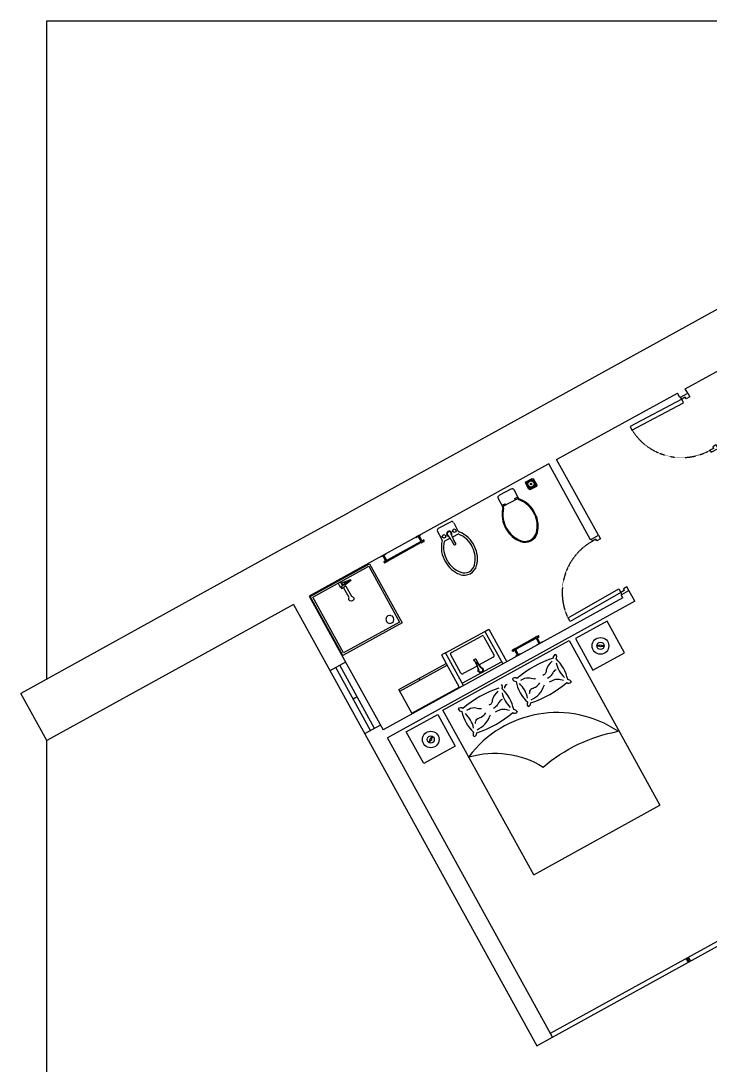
# Model space of a CAD drawing. Header units: millimetres. Extents: x 1253 to 3282, y -1694 to 2809.
# Drawn here: x 1253 to 2019, y 1562 to 2723 of the extents above; entities that cross this region are included whole.
import ezdxf

# ---------------------------------------------------------------- set-up
doc = ezdxf.new("R2010")
doc.units = ezdxf.units.MM
doc.linetypes.add('HIDDEN', pattern=[0.375, 0.25, -0.125])
for name, color, linetype in [('A-DOOR-FULL', 3, 'Continuous'), ('A-FURN', 9, 'Continuous'), ('A-GLAZ-FULL', 4, 'Continuous'), ('A-WALL-FULL-EXTR', 1, 'Continuous'), ('A-WALL-FULL-INTR', 2, 'Continuous')]:
    doc.layers.add(name, color=color, linetype=linetype)

msp = doc.modelspace()

# ---------------------------------------------------------------- linework, layer by layer
at = {"layer": 'A-DOOR-FULL'}
for points in [[(1931.8, 2268.2), (1989.2, 2298.6), (1987.1, 2302.6), (1929.7, 2272.2), (1931.8, 2268.2)], [(1987.1, 2302.6), (1985.9, 2304.8), (1993.9, 2309), (1996, 2305), (1992, 2302.9), (1991.1, 2304.7), (1987.1, 2302.6)], [(2018.5, 2245.7), (2019.7, 2243.5), (2027.6, 2247.7), (2025.5, 2251.6), (2021.5, 2249.5), (2022.5, 2247.8), (2018.5, 2245.7)], [(1887.9, 2144.6), (1886.7, 2146.7), (1894.5, 2151.2), (1896.7, 2147.3), (1892.8, 2145.1), (1891.8, 2146.8), (1887.9, 2144.6)], [(1860.8, 2059.3), (1917.2, 2091.6), (1919.4, 2087.7), (1863, 2055.4), (1860.8, 2059.3)], [(1919.4, 2087.7), (1920.6, 2085.5), (1928.3, 2089.9), (1926.2, 2093.9), (1922.3, 2091.7), (1923.3, 2089.9), (1919.4, 2087.7)]]:
    msp.add_lwpolyline(points, dxfattribs=at)
at = {"layer": 'A-DOOR-FULL', "linetype": 'HIDDEN'}
for centre, start, end in [((1987.1, 2302.9), 212.1062, 298.7575), ((1919.6, 2087.5), 119.0443, 205.6312)]:
    msp.add_arc(centre, 65.3, start, end, dxfattribs=at)
at = {"layer": 'A-FURN'}
for p, q in [((1813.4, 2209.4), (1813.8, 2210.7)), ((1817.2, 2202.3), (1813.4, 2209.4)), ((1813.8, 2210.7), (1820.9, 2214.5)), ((1814, 2209.4), (1814.3, 2210.4)), ((1817.5, 2202.7), (1814, 2209.4)), ((1814.3, 2210.4), (1820.9, 2213.9)), ((1815, 2209.5), (1815.1, 2209.7)), ((1818.2, 2203.6), (1815, 2209.5)), ((1815.1, 2209.7), (1821.1, 2212.9)), ((1824.3, 2206.7), (1818.4, 2203.5)), ((1825.2, 2206), (1818.5, 2202.4)), ((1825.6, 2205.6), (1818.5, 2201.9)), ((1820.9, 2214.5), (1822.2, 2214.1)), ((1820.9, 2213.9), (1821.9, 2213.6)), ((1821.1, 2212.9), (1821.2, 2212.8)), ((1821.2, 2212.8), (1824.4, 2206.8)), ((1821.9, 2213.6), (1825.5, 2207)), ((1822.2, 2214.1), (1826, 2207)), ((1824.4, 2206.8), (1824.3, 2206.7)), ((1825.5, 2207), (1825.2, 2206)), ((1826, 2207), (1825.6, 2205.6)), ((1784.6, 2195.7), (1784.1, 2195.4)), ((1797.2, 2202.4), (1784.6, 2195.7)), ((1797.7, 2202.6), (1797.2, 2202.4)), ((1805.8, 2192.5), (1800.9, 2201.7)), ((1818.5, 2201.9), (1817.2, 2202.3)), ((1818.5, 2202.4), (1817.5, 2202.7)), ((1818.4, 2203.5), (1818.2, 2203.6)), ((1783.1, 2192.2), (1788, 2183.1)), ((1788, 2183.1), (1805.8, 2192.5)), ((1788.2, 2184.9), (1790.8, 2186.3)), ((1788.9, 2183.5), (1788.2, 2184.9)), ((1788.9, 2183.5), (1791.5, 2185)), ((1791.5, 2185), (1790.8, 2186.3)), ((1801.5, 2192), (1804.2, 2193.4)), ((1802.2, 2190.6), (1801.5, 2192)), ((1804.9, 2192.1), (1804.2, 2193.4)), ((1716.8, 2159), (1730.5, 2166.2)), ((1733.7, 2165.2), (1738.5, 2156.1)), ((1697.1, 2152.1), (1691.9, 2149.3)), ((1691.9, 2149.3), (1692.2, 2148.8)), ((1692.2, 2148.8), (1697.3, 2151.7)), ((1694.2, 2150), (1697.2, 2144.5)), ((1695.3, 2150.6), (1698.3, 2145.1)), ((1697.3, 2151.7), (1697.1, 2152.1)), ((1720.7, 2146.7), (1715.9, 2155.8)), ((1696.9, 2143.9), (1659.8, 2123.4)), ((1660.3, 2122.5), (1697.4, 2143)), ((1698.7, 2145.3), (1696.9, 2144.3)), ((1696.9, 2144.3), (1697, 2144.1)), ((1697, 2144.1), (1696.9, 2144)), ((1696.9, 2144), (1696.9, 2143.9)), ((1696.9, 2143.9), (1697.4, 2143)), ((1697.6, 2143), (1697, 2144.1)), ((1697.4, 2143), (1697.4, 2143)), ((1697.4, 2143), (1697.6, 2143)), ((1697.6, 2143), (1697.7, 2142.8)), ((1697.7, 2142.8), (1699.5, 2143.8)), ((1698.8, 2145.1), (1698.7, 2145.3)), ((1699.1, 2145.3), (1698.8, 2145.1)), ((1698.8, 2145.1), (1699.3, 2144)), ((1699.1, 2145.3), (1699.7, 2144.2)), ((1699.3, 2144), (1699.7, 2144.2)), ((1699.5, 2143.8), (1699.3, 2144)), ((1699.7, 2145.6), (1699.6, 2145.5)), ((1699.6, 2145.5), (1700.2, 2144.5)), ((1699.7, 2145.6), (1700.3, 2144.6)), ((1700.2, 2144.5), (1700.3, 2144.6)), ((1700.5, 2146), (1700.3, 2145.9)), ((1700.3, 2145.9), (1700.9, 2144.9)), ((1701, 2145), (1700.5, 2146)), ((1700.9, 2144.9), (1701, 2145)), ((1652.7, 2127.6), (1657.9, 2130.5)), ((1653, 2127.2), (1652.7, 2127.6)), ((1658.1, 2130), (1653, 2127.2)), ((1655, 2128.3), (1658.1, 2122.8)), ((1656.1, 2128.9), (1659.1, 2123.4)), ((1657.9, 2130.5), (1658.1, 2130)), ((1656.3, 2121.6), (1656.1, 2121.5)), ((1656.1, 2121.5), (1656.7, 2120.4)), ((1656.3, 2121.6), (1656.8, 2120.5)), ((1657, 2122), (1656.8, 2121.9)), ((1656.8, 2121.9), (1657.4, 2120.9)), ((1657, 2122), (1657.6, 2120.9)), ((1657.8, 2122.4), (1657.4, 2122.2)), ((1657.4, 2122.2), (1658, 2121.2)), ((1657.4, 2120.9), (1657.6, 2120.9)), ((1659.5, 2123.6), (1657.7, 2122.6)), ((1657.7, 2122.6), (1657.8, 2122.4)), ((1657.8, 2122.4), (1658.4, 2121.4)), ((1658, 2121.2), (1658.4, 2121.4)), ((1658.4, 2121.4), (1658.5, 2121.2)), ((1658.5, 2121.2), (1660.3, 2122.2)), ((1659.6, 2123.4), (1659.5, 2123.6)), ((1659.7, 2123.5), (1659.6, 2123.4)), ((1660.2, 2122.4), (1659.6, 2123.4)), ((1659.8, 2123.4), (1659.7, 2123.5)), ((1659.8, 2123.4), (1660.3, 2122.5)), ((1660.2, 2122.4), (1660.3, 2122.5)), ((1660.3, 2122.2), (1660.2, 2122.4)), ((1660.3, 2122.5), (1660.3, 2122.5)), ((1615.2, 2100.7), (1618.3, 2101.8)), ((1618.3, 2101.8), (1618.6, 2101.9)), ((1618.6, 2101.9), (1619, 2101.8)), ((1619, 2101.8), (1619.2, 2101.5)), ((1619.2, 2101.5), (1619.3, 2101.2)), ((1619.3, 2101.2), (1619.3, 2100.9)), ((1605.3, 2098.1), (1607.7, 2093.7)), ((1607.7, 2093.7), (1610.4, 2095.2)), ((1610.4, 2095.2), (1607.9, 2099.5)), ((1608.2, 2094), (1609.1, 2092.2)), ((1609.1, 2092.2), (1610.9, 2093.2)), ((1609.5, 2098), (1609.7, 2098.5)), ((1609.7, 2097.6), (1609.5, 2098)), ((1609.7, 2098.5), (1610, 2098.7)), ((1610.3, 2096.4), (1609.7, 2097.6)), ((1610, 2098.7), (1610.8, 2099)), ((1610.1, 2095.9), (1610, 2095.9)), ((1610.3, 2095.9), (1610.1, 2095.9)), ((1610.3, 2096.4), (1610.8, 2095.4)), ((1610.5, 2096.1), (1610.3, 2095.9)), ((1612.6, 2096.4), (1610.4, 2095.2)), ((1610.8, 2099), (1612.1, 2099.5)), ((1610.9, 2093.2), (1613.5, 2094.6)), ((1613.9, 2094.6), (1611.4, 2093.2)), ((1611.4, 2093.2), (1611.8, 2092.5)), ((1612, 2097.8), (1611.8, 2097.4)), ((1611.8, 2097.4), (1612, 2096.9)), ((1611.8, 2093.7), (1611.9, 2093.5)), ((1617.6, 2082), (1611.8, 2092.5)), ((1614.1, 2098.7), (1611.9, 2097.1)), ((1611.9, 2093.5), (1611.9, 2093.5)), ((1612.3, 2098.1), (1612, 2097.8)), ((1612, 2096.9), (1612.3, 2096.2)), ((1612.1, 2099.5), (1615.2, 2100.7)), ((1612.3, 2098.1), (1618.9, 2100.6)), ((1613.5, 2094.6), (1612.6, 2096.4)), ((1619.1, 2100.6), (1612.9, 2095.8)), ((1613.3, 2094.5), (1613.4, 2094.3)), ((1613.9, 2094.6), (1620.1, 2083.4)), ((1619.3, 2100.9), (1619.1, 2100.6)), ((1619.1, 2100.6), (1619.1, 2100.6)), ((1617.2, 2081.1), (1617.6, 2082)), ((1617.4, 2079.6), (1617.2, 2081.1)), ((1618.5, 2078.3), (1617.4, 2079.6)), ((1620.2, 2077.9), (1618.5, 2078.3)), ((1620.1, 2083.4), (1621.5, 2082.9)), ((1621.8, 2078.6), (1620.2, 2077.9)), ((1621.5, 2082.9), (1622.6, 2081.5)), ((1622.6, 2079.8), (1621.8, 2078.6)), ((1622.6, 2081.5), (1622.6, 2079.8)), ((1658.9, 2060.1), (1658.3, 2057.8)), ((1658.3, 2057.8), (1658.9, 2055.5)), ((1660.7, 2061.7), (1658.9, 2060.1)), ((1658.9, 2055.5), (1660.5, 2053.8)), ((1662.8, 2062.2), (1660.7, 2061.7)), ((1663.9, 2062), (1662.8, 2062.2)), ((1663.9, 2062), (1665.3, 2061.5)), ((1665, 2053.8), (1666.7, 2055.3)), ((1666.8, 2059.9), (1665.3, 2061.5)), ((1666.7, 2055.3), (1667.4, 2057.6)), ((1667.4, 2057.6), (1666.8, 2059.9)), ((1660.5, 2053.8), (1662.8, 2053.2)), ((1662.8, 2053.2), (1665, 2053.8)), ((1724.6, 2020.6), (1768.5, 2044.4)), ((1768.5, 2044.4), (1788.4, 2008.3)), ((1721.8, 1956.9), (1861.9, 2034.2)), ((1731.3, 2021), (1764.7, 2039.1)), ((1767.4, 2038.3), (1778.4, 2018.4)), ((1826.2, 2038.8), (1824.4, 2037.8)), ((1824.4, 2037.8), (1824.5, 2037.6)), ((1824.5, 2037.6), (1824.4, 2037.5)), ((1824.4, 2037.5), (1824.4, 2037.4)), ((1824.9, 2036.5), (1824.4, 2037.4)), ((1824.5, 2037.6), (1825.1, 2036.5)), ((1824.9, 2036.5), (1824.9, 2036.4)), ((1824.9, 2036.4), (1825.1, 2036.5)), ((1825.1, 2036.5), (1825.2, 2036.3)), ((1825.2, 2036.3), (1827, 2037.3)), ((1828.6, 2031), (1825.6, 2036.5)), ((1826.3, 2038.5), (1826.2, 2038.8)), ((1826.7, 2038.7), (1826.3, 2038.5)), ((1826.9, 2037.5), (1826.3, 2038.5)), ((1826.5, 2029.9), (1831.7, 2032.7)), ((1829.6, 2031.6), (1826.6, 2037.1)), ((1827.2, 2037.7), (1826.7, 2038.7)), ((1826.9, 2037.5), (1827.2, 2037.7)), ((1827, 2037.3), (1826.9, 2037.5)), ((1827.2, 2039.1), (1827.1, 2039)), ((1827.7, 2038), (1827.1, 2039)), ((1827.8, 2038), (1827.2, 2039.1)), ((1827.7, 2038), (1827.8, 2038)), ((1828, 2039.5), (1827.8, 2039.4)), ((1828.4, 2038.4), (1827.8, 2039.4)), ((1828.6, 2038.4), (1828, 2039.5)), ((1828.4, 2038.4), (1828.6, 2038.4)), ((1831.7, 2032.7), (1831.9, 2032.3)), ((1861.9, 2034.2), (1962.8, 1851.2)), ((1744.5, 1984.3), (1724.6, 2020.6)), ((1798.8, 2023.4), (1799, 2023.5)), ((1799.4, 2022.4), (1798.8, 2023.4)), ((1799.5, 2022.5), (1799, 2023.5)), ((1799.5, 2022.5), (1799.4, 2022.4)), ((1799.6, 2023.8), (1799.7, 2023.9)), ((1800.1, 2022.8), (1799.6, 2023.8)), ((1800.3, 2022.9), (1799.7, 2023.9)), ((1800.3, 2022.9), (1800.1, 2022.8)), ((1800.2, 2024.2), (1800.5, 2024.4)), ((1800.7, 2023.1), (1800.2, 2024.2)), ((1800.4, 2024.6), (1802.2, 2025.6)), ((1800.5, 2024.4), (1800.4, 2024.6)), ((1801.1, 2023.3), (1800.5, 2024.4)), ((1801.1, 2023.3), (1800.7, 2023.1)), ((1801.2, 2023.1), (1801.1, 2023.3)), ((1803, 2024.1), (1801.2, 2023.1)), ((1804.6, 2017.8), (1801.6, 2023.3)), ((1802.2, 2025.6), (1802.3, 2025.3)), ((1802.3, 2025.3), (1802.5, 2025.4)), ((1802.3, 2025.3), (1802.9, 2024.3)), ((1803, 2024.5), (1802.5, 2025.4)), ((1802.5, 2025.4), (1802.5, 2025.4)), ((1805.6, 2018.4), (1802.6, 2023.9)), ((1803, 2024.4), (1802.9, 2024.3)), ((1802.9, 2024.3), (1803, 2024.1)), ((1803, 2024.5), (1803, 2024.4)), ((1826.7, 2029.5), (1826.5, 2029.9)), ((1741.6, 1998.1), (1730.5, 2018.3)), ((1743.2, 1986.7), (1787, 2010.7)), ((1777.6, 2015.7), (1762.1, 2007.1)), ((1807.7, 2019.5), (1802.5, 2016.7)), ((1802.5, 2016.7), (1802.8, 2016.3)), ((1807.9, 2019.1), (1807.7, 2019.5)), ((1759.7, 2005.8), (1744.3, 1997.4)), ((1822.7, 1773.9), (1721.8, 1956.9)), ((1822.7, 1773.9), (1962.8, 1851.2))]:
    msp.add_line(p, q, dxfattribs=at)
at = {"layer": 'A-FURN', "ltscale": 0.1}
for p, q in [((1729.8, 2147.9), (1723.3, 2144.4)), ((1727.5, 2151), (1728.1, 2150.5)), ((1738.8, 2152.6), (1732.5, 2149.2)), ((1904.2, 2055.6), (1869.1, 2036.3)), ((1923.5, 2020.6), (1904.2, 2055.6)), ((1768.5, 2044.4), (1772.9, 2046.7)), ((1772.9, 2046.7), (1792.7, 2010.7)), ((1824.4, 2037.4), (1802.5, 2025.3)), ((1824.9, 2036.5), (1803, 2024.5)), ((1869.1, 2036.3), (1888.4, 2001.3)), ((1724.6, 2020.6), (1720.3, 2018.2)), ((1888.4, 2001.3), (1923.5, 2020.6)), ((1895.9, 2028.7), (1892.8, 2028.7)), ((1895.9, 2027.9), (1892.8, 2027.9)), ((1897.8, 2028.7), (1900.8, 2028.7)), ((1897.8, 2027.9), (1900.8, 2027.9)), ((1672.9, 1979.6), (1725.5, 2008.5)), ((1720.3, 2018.2), (1725.5, 2008.5)), ((1725.5, 2008.5), (1739.8, 1982.5)), ((1673.9, 1977.9), (1726.5, 2006.8)), ((1765, 2003.1), (1764.4, 2003.7)), ((1696.2, 1990.1), (1695.2, 1991.9)), ((1687.2, 1953.6), (1672.9, 1979.6)), ((1687.2, 1953.6), (1739.8, 1982.5)), ((1681.1, 1932.6), (1716.1, 1951.9)), ((1716.1, 1951.9), (1735.5, 1916.9)), ((1700.5, 1897.6), (1681.1, 1932.6)), ((1708.3, 1925.2), (1710, 1927.8)), ((1709, 1924.7), (1710.6, 1927.4)), ((1735.5, 1916.9), (1700.5, 1897.6)), ((1707.3, 1923.6), (1705.7, 1921)), ((1708, 1923.2), (1706.4, 1920.6))]:
    msp.add_line(p, q, dxfattribs=at)
at = {"layer": 'A-FURN', "ltscale": 4}
for p, q in [((1728.2, 2150.4), (1728.1, 2150.5)), ((1728.2, 2150.3), (1728.2, 2150.4)), ((1728.2, 2150.4), (1728.2, 2150.4)), ((1728.3, 2150.2), (1728.2, 2150.3)), ((1728.3, 2150.1), (1728.3, 2150.2)), ((1728.3, 2150.2), (1728.3, 2150.2)), ((1728.4, 2150.1), (1728.3, 2150.1)), ((1728.4, 2150), (1728.4, 2150.1)), ((1728.4, 2149.9), (1728.4, 2150)), ((1728.5, 2149.9), (1728.4, 2149.9)), ((1728.5, 2149.8), (1728.5, 2149.9)), ((1728.6, 2149.7), (1728.5, 2149.8)), ((1728.5, 2149.8), (1728.5, 2149.8)), ((1728.6, 2149.6), (1728.6, 2149.7)), ((1728.6, 2149.7), (1728.6, 2149.7)), ((1728.7, 2149.5), (1728.6, 2149.6)), ((1728.7, 2149.4), (1728.7, 2149.5)), ((1728.7, 2149.5), (1728.7, 2149.5)), ((1728.8, 2149.4), (1728.7, 2149.4)), ((1728.8, 2149.3), (1728.8, 2149.4)), ((1728.9, 2149.2), (1728.8, 2149.3)), ((1728.9, 2149.1), (1728.9, 2149.2)), ((1728.9, 2149.2), (1728.9, 2149.2)), ((1729, 2149.1), (1728.9, 2149.1)), ((1729, 2149), (1729, 2149.1)), ((1729.1, 2149), (1729, 2149)), ((1729.1, 2148.9), (1729.1, 2149)), ((1729.2, 2148.8), (1729.1, 2148.9)), ((1729.1, 2148.9), (1729.1, 2148.9)), ((1729.3, 2148.7), (1729.2, 2148.8)), ((1729.2, 2148.8), (1729.2, 2148.8)), ((1729.3, 2148.6), (1729.3, 2148.7)), ((1729.4, 2148.5), (1729.3, 2148.6)), ((1729.3, 2148.6), (1729.3, 2148.6)), ((1729.4, 2148.4), (1729.4, 2148.5)), ((1729.4, 2148.5), (1729.4, 2148.5)), ((1729.5, 2148.4), (1729.4, 2148.4)), ((1729.6, 2148.1), (1729.5, 2148.4)), ((1729.8, 2147.9), (1729.6, 2148.1)), ((1730, 2147.7), (1729.8, 2147.9)), ((1730.1, 2147.5), (1730, 2147.7)), ((1730.3, 2147.2), (1730.1, 2147.5)), ((1731, 2152.8), (1731, 2152.9)), ((1731, 2152.9), (1731, 2152.9)), ((1731, 2152.9), (1731, 2152.9)), ((1731, 2152.7), (1731, 2152.8)), ((1731, 2152.8), (1731, 2152.8)), ((1731, 2152.8), (1731, 2152.8)), ((1731, 2152.6), (1731, 2152.7)), ((1731, 2152.7), (1731, 2152.7)), ((1731, 2152.7), (1731, 2152.7)), ((1731, 2152.7), (1731, 2152.7)), ((1731.1, 2152.6), (1731, 2152.6)), ((1731, 2152.6), (1731, 2152.6)), ((1731.1, 2152.5), (1731.1, 2152.6)), ((1731.1, 2152.4), (1731.1, 2152.5)), ((1731.1, 2152.5), (1731.1, 2152.5)), ((1731.1, 2152.5), (1731.1, 2152.5)), ((1731.1, 2152.3), (1731.1, 2152.4)), ((1731.1, 2152.4), (1731.1, 2152.4)), ((1731.1, 2152.4), (1731.1, 2152.4)), ((1731.1, 2152.4), (1731.1, 2152.4)), ((1731.1, 2152.2), (1731.1, 2152.3)), ((1731.1, 2152.3), (1731.1, 2152.3)), ((1731.2, 2152.1), (1731.1, 2152.2)), ((1731.2, 2152), (1731.2, 2152.1)), ((1731.2, 2152.1), (1731.2, 2152.1)), ((1731.2, 2151.9), (1731.2, 2152)), ((1731.3, 2151.9), (1731.2, 2151.9)), ((1731.3, 2151.8), (1731.3, 2151.9)), ((1731.4, 2151.7), (1731.3, 2151.8)), ((1731.3, 2151.8), (1731.3, 2151.8)), ((1731.4, 2151.6), (1731.4, 2151.7)), ((1731.5, 2151.5), (1731.4, 2151.6)), ((1731.4, 2151.6), (1731.4, 2151.6)), ((1731.5, 2151.4), (1731.5, 2151.5)), ((1731.5, 2151.5), (1731.5, 2151.5)), ((1731.6, 2151.3), (1731.5, 2151.4)), ((1731.6, 2151.2), (1731.6, 2151.3)), ((1731.6, 2151.3), (1731.6, 2151.3)), ((1731.6, 2151.2), (1731.6, 2151.2)), ((1731.7, 2151.1), (1731.6, 2151.2)), ((1731.8, 2150.9), (1731.7, 2151.1)), ((1732.1, 2150.2), (1731.8, 2150.9)), ((1732.2, 2149.9), (1732.1, 2150.2)), ((1732.3, 2149.6), (1732.2, 2149.9)), ((1732.4, 2149.4), (1732.3, 2149.6)), ((1732.5, 2149.1), (1732.4, 2149.4)), ((1732.6, 2148.9), (1732.5, 2149.1)), ((1732.7, 2148.6), (1732.6, 2148.9)), ((1732.8, 2148.3), (1732.7, 2148.6)), ((1733, 2148.1), (1732.8, 2148.3)), ((1733.1, 2147.8), (1733, 2148.1)), ((1733.2, 2147.5), (1733.1, 2147.8)), ((1733.3, 2147.3), (1733.2, 2147.5)), ((1730.4, 2147), (1730.3, 2147.2)), ((1730.6, 2146.8), (1730.4, 2147)), ((1730.7, 2146.5), (1730.6, 2146.8)), ((1730.9, 2146.3), (1730.7, 2146.5)), ((1731, 2146.1), (1730.9, 2146.3)), ((1731.2, 2145.9), (1731, 2146.1)), ((1731.3, 2145.6), (1731.2, 2145.9)), ((1731.5, 2145.4), (1731.3, 2145.6)), ((1731.6, 2145.2), (1731.5, 2145.4)), ((1731.8, 2144.9), (1731.6, 2145.2)), ((1731.9, 2144.7), (1731.8, 2144.9)), ((1732.1, 2144.5), (1731.9, 2144.7)), ((1732.2, 2144.2), (1732.1, 2144.5)), ((1732.4, 2144), (1732.2, 2144.2)), ((1732.5, 2143.7), (1732.4, 2144)), ((1732.6, 2143.7), (1732.5, 2143.7)), ((1732.6, 2143.6), (1732.6, 2143.7)), ((1732.7, 2143.5), (1732.6, 2143.6)), ((1732.7, 2143.4), (1732.7, 2143.5)), ((1732.8, 2143.3), (1732.7, 2143.4)), ((1732.7, 2143.4), (1732.7, 2143.4)), ((1732.8, 2143.2), (1732.8, 2143.3)), ((1732.9, 2143.1), (1732.8, 2143.2)), ((1732.9, 2143), (1732.9, 2143.1)), ((1733, 2143), (1732.9, 2143)), ((1733, 2142.9), (1733, 2143)), ((1733.1, 2142.8), (1733, 2142.9)), ((1733.1, 2142.7), (1733.1, 2142.8)), ((1733.1, 2142.6), (1733.1, 2142.7)), ((1733.2, 2142.6), (1733.1, 2142.6)), ((1733.2, 2142.5), (1733.2, 2142.6)), ((1733.3, 2142.4), (1733.2, 2142.5)), ((1733.4, 2147), (1733.3, 2147.3)), ((1733.3, 2142.3), (1733.3, 2142.4)), ((1733.4, 2142.3), (1733.3, 2142.3)), ((1733.5, 2146.8), (1733.4, 2147)), ((1733.4, 2142.2), (1733.4, 2142.3)), ((1733.4, 2142.1), (1733.4, 2142.2)), ((1733.5, 2142.1), (1733.4, 2142.1)), ((1733.6, 2146.5), (1733.5, 2146.8)), ((1733.5, 2142), (1733.5, 2142.1)), ((1733.5, 2141.9), (1733.5, 2142)), ((1733.5, 2142), (1733.5, 2142)), ((1733.6, 2141.9), (1733.5, 2141.9)), ((1733.8, 2146.3), (1733.6, 2146.5)), ((1733.6, 2141.8), (1733.6, 2141.9)), ((1733.6, 2141.7), (1733.6, 2141.8)), ((1733.6, 2141.8), (1733.6, 2141.8)), ((1733.7, 2141.7), (1733.6, 2141.7)), ((1733.7, 2141.6), (1733.7, 2141.7)), ((1733.7, 2141.5), (1733.7, 2141.6)), ((1733.7, 2141.6), (1733.7, 2141.6)), ((1733.8, 2141.5), (1733.7, 2141.5)), ((1733.9, 2146), (1733.8, 2146.3)), ((1733.8, 2141.4), (1733.8, 2141.5)), ((1733.9, 2141.3), (1733.8, 2141.4)), ((1733.8, 2141.4), (1733.8, 2141.4)), ((1734, 2145.7), (1733.9, 2146)), ((1733.9, 2141.2), (1733.9, 2141.3)), ((1733.9, 2141.3), (1733.9, 2141.3)), ((1733.9, 2141.3), (1733.9, 2141.3)), ((1734, 2141.2), (1733.9, 2141.2)), ((1734.1, 2145.5), (1734, 2145.7)), ((1734, 2141.1), (1734, 2141.2)), ((1734, 2141.2), (1734, 2141.2)), ((1734.1, 2141.1), (1734, 2141.1)), ((1734, 2141.1), (1734, 2141.1)), ((1734, 2141.1), (1734, 2141.1)), ((1734.3, 2145.2), (1734.1, 2145.5)), ((1734.1, 2141), (1734.1, 2141.1)), ((1734.2, 2140.9), (1734.1, 2141)), ((1734.1, 2141), (1734.1, 2141)), ((1734.1, 2141), (1734.1, 2141)), ((1734.1, 2141), (1734.1, 2141)), ((1734.3, 2140.8), (1734.2, 2140.9)), ((1734.2, 2140.9), (1734.2, 2140.9)), ((1734.2, 2140.9), (1734.2, 2140.9)), ((1734.2, 2140.9), (1734.2, 2140.9)), ((1734.4, 2145), (1734.3, 2145.2)), ((1734.4, 2140.7), (1734.3, 2140.8)), ((1734.3, 2140.8), (1734.3, 2140.8)), ((1734.3, 2140.8), (1734.3, 2140.8)), ((1734.3, 2140.8), (1734.3, 2140.8)), ((1734.3, 2140.8), (1734.3, 2140.8)), ((1734.4, 2144.9), (1734.4, 2145)), ((1734.5, 2144.8), (1734.4, 2144.9)), ((1734.5, 2144.7), (1734.5, 2144.8)), ((1734.6, 2144.6), (1734.5, 2144.7)), ((1734.6, 2144.5), (1734.6, 2144.6)), ((1734.7, 2144.5), (1734.6, 2144.5)), ((1734.7, 2144.4), (1734.7, 2144.5)), ((1734.8, 2144.3), (1734.7, 2144.4)), ((1734.8, 2144.2), (1734.8, 2144.3)), ((1734.8, 2144.1), (1734.8, 2144.2)), ((1734.9, 2144), (1734.8, 2144.1)), ((1734.9, 2143.9), (1734.9, 2144)), ((1735, 2143.8), (1734.9, 2143.9)), ((1735, 2143.7), (1735, 2143.8)), ((1735.1, 2143.7), (1735, 2143.7)), ((1735.1, 2143.6), (1735.1, 2143.7)), ((1735.2, 2143.5), (1735.1, 2143.6)), ((1735.2, 2143.4), (1735.2, 2143.5)), ((1735.3, 2143.3), (1735.2, 2143.4)), ((1735.3, 2143.2), (1735.3, 2143.3)), ((1735.4, 2143.1), (1735.3, 2143.2)), ((1735.3, 2143.2), (1735.3, 2143.2)), ((1735.4, 2143), (1735.4, 2143.1)), ((1735.4, 2143.1), (1735.4, 2143.1)), ((1735.5, 2143), (1735.4, 2143)), ((1735.5, 2142.9), (1735.5, 2143)), ((1735.5, 2142.8), (1735.5, 2142.9)), ((1735.5, 2142.9), (1735.5, 2142.9)), ((1735.6, 2142.8), (1735.5, 2142.8)), ((1735.6, 2142.7), (1735.6, 2142.8)), ((1735.6, 2142.6), (1735.6, 2142.7)), ((1735.6, 2142.7), (1735.6, 2142.7)), ((1735.7, 2142.6), (1735.6, 2142.6)), ((1735.7, 2142.5), (1735.7, 2142.6)), ((1735.8, 2142.5), (1735.7, 2142.5)), ((1735.7, 2142.5), (1735.7, 2142.5)), ((1735.8, 2142.4), (1735.8, 2142.5)), ((1735.8, 2142.3), (1735.8, 2142.4)), ((1735.8, 2142.4), (1735.8, 2142.4)), ((1735.9, 2142.2), (1735.8, 2142.3)), ((1735.8, 2142.3), (1735.8, 2142.3)), ((1735.9, 2142.1), (1735.9, 2142.2)), ((1735.9, 2142.2), (1735.9, 2142.2)), ((1735.9, 2142.2), (1735.9, 2142.2)), ((1735.9, 2142), (1735.9, 2142.1)), ((1735.9, 2142.1), (1735.9, 2142.1)), ((1735.9, 2142.1), (1735.9, 2142.1)), ((1735.9, 2141.9), (1735.9, 2142)), ((1735.9, 2142), (1735.9, 2142)), ((1735.9, 2142), (1735.9, 2142)), ((1736, 2141.9), (1735.9, 2141.9)), ((1735.9, 2141.9), (1735.9, 2141.9)), ((1736, 2141.8), (1736, 2141.9)), ((1736, 2141.9), (1736, 2141.9)), ((1736, 2141.7), (1736, 2141.8)), ((1736, 2141.8), (1736, 2141.8)), ((1736, 2141.8), (1736, 2141.8)), ((1736, 2141.6), (1736, 2141.7)), ((1736, 2141.7), (1736, 2141.7)), ((1736, 2141.7), (1736, 2141.7))]:
    msp.add_line(p, q, dxfattribs=at)
at = {"layer": 'A-FURN'}
msp.add_lwpolyline([(1640.1, 2119.5), (1676.3, 2053.9), (1610.6, 2017.6), (1574.4, 2083.3), (1640.1, 2119.5)], dxfattribs=at)
msp.add_lwpolyline([(1639.3, 2116.8), (1673.6, 2054.7), (1611.4, 2020.4), (1577.1, 2082.5)], close=True, dxfattribs=at)
at = {"layer": 'A-FURN', "ltscale": 4}
for points in [[(1757, 2011.3, -0.150311), (1756.4, 2011.8, -1), (1758.7, 2013.1, -0.145063), (1758.9, 2012.3)], [(1758.1, 2013.4), (1758.1, 2013.4), (1758.2, 2013.4), (1758.2, 2013.4), (1758.2, 2013.3), (1758.2, 2013.3), (1758.3, 2013.3), (1758.3, 2013.3), (1758.3, 2013.2), (1758.3, 2013.2), (1758.3, 2013.2), (1758.4, 2013.2), (1758.4, 2013.1), (1758.4, 2013.1), (1758.4, 2013.1), (1758.4, 2013.1), (1758.5, 2013), (1758.5, 2013), (1758.5, 2013), (1758.5, 2013), (1758.5, 2012.9), (1758.6, 2012.9), (1758.6, 2012.8), (1758.6, 2012.8), (1758.7, 2012.8), (1758.7, 2012.7), (1758.7, 2012.7), (1758.7, 2012.6), (1758.8, 2012.6), (1758.8, 2012.5), (1758.8, 2012.5), (1758.8, 2012.4), (1758.9, 2012.4), (1758.9, 2012.3), (1758.9, 2012.3), (1758.9, 2012.2), (1759, 2012.2), (1759, 2012.1), (1759, 2012.1), (1759, 2012), (1759.1, 2012), (1759.1, 2011.9), (1759.2, 2011.8), (1759.2, 2011.7), (1759.3, 2011.7), (1759.3, 2011.6), (1759.3, 2011.5), (1759.4, 2011.4), (1759.4, 2011.3), (1759.5, 2011.3), (1759.5, 2011.2), (1759.6, 2011.1), (1759.6, 2011), (1759.7, 2011), (1759.7, 2010.9), (1759.7, 2010.8), (1759.8, 2010.7), (1759.8, 2010.6), (1759.9, 2010.6), (1759.9, 2010.5), (1760, 2010.4), (1760.1, 2010.2), (1760.3, 2009.9), (1760.4, 2009.7), (1760.5, 2009.5), (1760.7, 2009.2), (1760.8, 2009), (1761, 2008.8), (1761.1, 2008.5), (1761.3, 2008.3), (1761.4, 2008.1), (1761.6, 2007.8), (1761.8, 2007.6), (1761.9, 2007.4), (1762.1, 2007.1), (1762.2, 2006.9), (1762.4, 2006.7), (1762.5, 2006.5), (1762.7, 2006.2), (1762.8, 2006), (1763, 2005.8), (1763, 2005.7), (1763.1, 2005.7), (1763.1, 2005.6), (1763.2, 2005.6), (1763.2, 2005.5), (1763.2, 2005.5), (1763.3, 2005.4), (1763.3, 2005.3), (1763.4, 2005.3), (1763.4, 2005.2), (1763.4, 2005.2), (1763.5, 2005.1), (1763.5, 2005.1), (1763.6, 2005), (1763.6, 2005), (1763.6, 2004.9), (1763.7, 2004.8), (1763.7, 2004.8), (1763.7, 2004.7), (1763.8, 2004.7), (1763.8, 2004.6), (1763.8, 2004.6), (1763.9, 2004.5), (1763.9, 2004.4), (1763.9, 2004.4), (1764, 2004.3), (1764, 2004.3), (1764, 2004.2), (1764.1, 2004.1), (1764.1, 2004.1), (1764.1, 2004), (1764.2, 2004), (1764.2, 2003.9), (1764.3, 2003.8), (1764.3, 2003.8), (1764.3, 2003.7), (1764.4, 2003.7), (1759.8, 2009.7, 0.75814), (1758.7, 2009.1), (1761.4, 2001.9), (1761.4, 2001.8), (1761.4, 2001.8), (1761.4, 2001.8), (1761.4, 2001.7), (1761.4, 2001.7), (1761.4, 2001.7), (1761.4, 2001.6), (1761.4, 2001.6), (1761.4, 2001.6), (1761.4, 2001.6), (1761.4, 2001.5), (1761.4, 2001.5), (1761.5, 2001.5), (1761.5, 2001.4), (1761.5, 2001.4), (1761.5, 2001.4), (1761.5, 2001.3), (1761.5, 2001.3), (1761.5, 2001.3), (1761.5, 2001.3), (1761.5, 2001.2)], [(1764, 2004.2, -0.243737), (1766.3, 2002.7, -1), (1761.1, 1999.9, -0.244286), (1761.1, 2002.6)], [(1765, 2003.1, -0.121688), (1765.7, 2002.3, -1), (1761.8, 2000.2, -0.123107), (1761.5, 2001.2)]]:
    msp.add_lwpolyline(points, format="xyb", dxfattribs=at)
msp.add_lwpolyline([(1756.5, 2012.5), (1756.5, 2012.5), (1756.5, 2012.5), (1756.5, 2012.4), (1756.5, 2012.4), (1756.5, 2012.4), (1756.5, 2012.3), (1756.5, 2012.3), (1756.5, 2012.3), (1756.5, 2012.2), (1756.6, 2012.2), (1756.6, 2012.2), (1756.6, 2012.1), (1756.6, 2012.1), (1756.6, 2012.1), (1756.6, 2012), (1756.6, 2012), (1756.6, 2012), (1756.6, 2012), (1756.6, 2011.9), (1756.6, 2011.9), (1756.7, 2011.8), (1756.7, 2011.8), (1756.7, 2011.7), (1756.7, 2011.7), (1756.8, 2011.7), (1756.8, 2011.6), (1756.8, 2011.6), (1756.8, 2011.5), (1756.9, 2011.5), (1756.9, 2011.4), (1756.9, 2011.4), (1757, 2011.3), (1757, 2011.3), (1757, 2011.2), (1757, 2011.2), (1757.1, 2011.1), (1757.1, 2011.1), (1757.1, 2011), (1757.1, 2011), (1757.2, 2010.9), (1757.2, 2010.8), (1757.3, 2010.8), (1757.3, 2010.7), (1757.4, 2010.6), (1757.4, 2010.5), (1757.5, 2010.4), (1757.5, 2010.3), (1757.5, 2010.2), (1757.6, 2010.1), (1757.6, 2010.1), (1757.7, 2010), (1757.7, 2009.9), (1757.8, 2009.8), (1757.8, 2009.7), (1757.9, 2009.6), (1757.9, 2009.5), (1758, 2009.4), (1758, 2009.3), (1758.1, 2009.3), (1758.1, 2009.2), (1758.2, 2008.9), (1758.4, 2008.7), (1758.5, 2008.4), (1758.6, 2008.2), (1758.7, 2007.9), (1758.8, 2007.6), (1759, 2007.4), (1759.1, 2007.1), (1759.2, 2006.9), (1759.3, 2006.6), (1759.4, 2006.3), (1759.5, 2006.1), (1759.7, 2005.8), (1759.8, 2005.6), (1759.9, 2005.3), (1760, 2005), (1760.1, 2004.8), (1760.2, 2004.5), (1760.3, 2004.3), (1760.4, 2004), (1760.7, 2003.2), (1760.8, 2003), (1760.8, 2003), (1760.9, 2002.9), (1760.9, 2002.9), (1760.9, 2002.8), (1761, 2002.7), (1761, 2002.7), (1761, 2002.6), (1761.1, 2002.6), (1761.1, 2002.5), (1761.1, 2002.4), (1761.2, 2002.4), (1761.2, 2002.3), (1761.2, 2002.3), (1761.3, 2002.2), (1761.3, 2002.1), (1761.3, 2002.1), (1761.3, 2002), (1761.4, 2001.9), (1761.4, 2001.9)], dxfattribs=at)
at = {"layer": 'A-FURN'}
msp.add_lwpolyline([(1833, 1893.6, -0.129648), (1916.5, 1933.3, 0.401009), (1750.5, 1904.8, -0.214426)], format="xyb", close=True, dxfattribs=at)
for radius in [3.5, 0.8]:
    msp.add_circle((1819.7, 2208.2), radius, dxfattribs=at)
at = {"layer": 'A-FURN', "ltscale": 0.1}
for centre, radius in [((1722.9, 2150), 2), ((1734.4, 2156.3), 2), ((1896.8, 2028.3), 9.26), ((1896.8, 2028.3), 4), ((1896.8, 2028.3), 1), ((1708.2, 1924.2), 9.26), ((1708.2, 1924.2), 4), ((1708.2, 1924.2), 1)]:
    msp.add_circle(centre, radius, dxfattribs=at)
at = {"layer": 'A-FURN'}
for centre, radius, start, end in [((1785.2, 2193.3), 2.37, 117.9824, 207.9824), ((1798.8, 2200.5), 2.37, 27.9824, 117.9824), ((1785.9, 2182), 2.37, 346.5642, 27.9824), ((1785.9, 2182), 3.37, 346.5642, 27.9824), ((1807.9, 2193.6), 3.37, 207.9825, 249.4006), ((1807.9, 2193.6), 2.37, 207.9825, 249.4006), ((1796.1, 2162.4), 30, 24.4298, 69.4006), ((1796.1, 2162.4), 31, 24.4298, 69.4006), ((1818.4, 2174.2), 31, 166.5642, 211.5351), ((1818.4, 2174.2), 30, 166.5642, 211.5351), ((1797.4, 2161.5), 29.2, 345.8078, 26.8976), ((1797.4, 2161.5), 30.2, 345.8078, 26.8976), ((1717.9, 2156.9), 2.37, 117.7402, 207.7402), ((1731.6, 2164.1), 2.37, 27.7402, 117.7402), ((1740.6, 2157.2), 2.37, 207.7403, 249.1584), ((1728.7, 2126), 28.5, 24.1876, 69.1584), ((1728.7, 2126), 31, 24.1876, 69.1584), ((1818.4, 2172.7), 30.2, 209.0673, 250.1571), ((1818.4, 2172.7), 29.2, 209.0673, 250.1571), ((1812.9, 2157.6), 14.2, 250.1571, 345.8078), ((1812.9, 2157.6), 13.2, 250.1571, 345.8078), ((1699.4, 2145.4), 0.254, 213.9031, 23.9449), ((1700, 2145.8), 0.338, 28.924, 208.924), ((1699.9, 2144.3), 0.254, 33.9031, 203.9449), ((1700.6, 2144.7), 0.338, 208.924, 28.924), ((1751, 2137.7), 31, 166.322, 211.2929), ((1718.6, 2145.6), 2.37, 346.322, 27.7402), ((1751, 2137.7), 28.5, 166.322, 211.2929), ((1730, 2125.1), 27.7, 345.5656, 26.6554), ((1730, 2125.1), 30.2, 345.5656, 26.6554), ((1656.6, 2121.7), 0.338, 28.924, 208.924), ((1657.1, 2120.7), 0.338, 208.924, 28.924), ((1657.2, 2122.1), 0.254, 213.9031, 23.9449), ((1657.8, 2121), 0.254, 33.9031, 203.9449), ((1751, 2136.2), 30.2, 208.8251, 249.9149), ((1751, 2136.2), 27.7, 208.8251, 249.9149), ((1745.5, 2121.1), 14.2, 249.9149, 345.5656), ((1745.5, 2121.1), 11.7, 249.9149, 345.5656), ((1765.6, 2037.4), 2, 28.5214, 118.5214), ((1826.9, 2038.9), 0.254, 213.9031, 23.9449), ((1827.5, 2039.2), 0.338, 28.924, 208.924), ((1827.5, 2037.8), 0.254, 33.9031, 203.9449), ((1828.1, 2038.2), 0.338, 208.924, 28.924), ((1732.2, 2019.3), 2, 118.7847, 208.7847), ((1799.3, 2023.7), 0.338, 28.6845, 208.6845), ((1799.8, 2022.6), 0.338, 208.6845, 28.6845), ((1799.9, 2024.1), 0.254, 213.6636, 23.7054), ((1800.5, 2023), 0.254, 33.6636, 203.7054), ((1776.6, 2017.4), 2, 299.162, 29.162), ((1743.3, 1999.1), 2, 208.7847, 298.7847)]:
    msp.add_arc(centre, radius, start, end, dxfattribs=at)
at = {"layer": 'A-FURN', "ltscale": 4}
for centre, radius, start, end in [((1728.8, 2152.9), 2.94, 28.7807, 208.7807), ((1728.8, 2152.9), 2.94, 208.7807, 263.5727), ((1728.8, 2152.9), 2.24, 28.7807, 208.7807), ((1728.8, 2152.9), 2.24, 208.7807, 236.5331), ((1728.8, 2152.9), 2.24, 0.7079, 28.7807), ((1728.8, 2152.9), 2.94, 333.8699, 28.7807), ((1734.9, 2141.7), 1.31, 175.7651, 208.7807), ((1734.9, 2141.7), 1.31, 208.7807, 28.7807), ((1734.9, 2141.7), 1.31, 28.7807, 62.9735)]:
    msp.add_arc(centre, radius, start, end, dxfattribs=at)
at = {"layer": 'A-FURN', "ltscale": 0.2}
for centre, radius, start, end in [((1884.6, 1896), 125.4, 108.8318, 129.9849), ((1848.1, 2014.9), 4, 104.925, 183.6183), ((1844.2, 2016), 4, 325.1984, 43.8917), ((1820, 1983.2), 41.1, 10.6936, 48.1231), ((1875.7, 2014.5), 28.5, 190.5682, 228.2485), ((1784.1, 1982.7), 4, 325.1984, 43.8917), ((1794, 1981.6), 4, 104.925, 183.6183), ((1801.7, 1988.8), 4, 55.1984, 133.8917), ((1802.8, 1992.7), 4, 194.925, 273.6183), ((1843.4, 1996.3), 41.1, 190.6936, 228.1231), ((1787.8, 1965), 28.5, 10.5682, 48.2485), ((1778.9, 2083.5), 125.4, 288.8318, 309.9849), ((1861.7, 1990.7), 4, 235.1984, 313.8917), ((1860.6, 1986.8), 4, 14.925, 93.6183), ((1824.5, 1862.7), 125.4, 108.8318, 129.9849), ((1760, 1949.9), 41.1, 10.6936, 48.1231), ((1815.6, 1981.2), 28.5, 190.5682, 228.2485), ((1819.3, 1963.5), 4, 145.1984, 223.8917), ((1815.4, 1964.6), 4, 284.925, 3.6183), ((1741.6, 1955.5), 4, 55.1984, 133.8917), ((1742.7, 1959.4), 4, 194.925, 273.6183), ((1783.3, 1963), 41.1, 190.6936, 228.1231), ((1727.7, 1931.7), 28.5, 10.5682, 48.2485), ((1718.8, 2050.2), 125.4, 288.8318, 309.9849), ((1801.6, 1957.4), 4, 235.1984, 313.8917), ((1800.6, 1953.5), 4, 14.925, 93.6183), ((1759.2, 1930.2), 4, 145.1984, 223.8917), ((1755.3, 1931.3), 4, 284.925, 3.6183)]:
    msp.add_arc(centre, radius, start, end, dxfattribs=at)
for points in [[(1843, 2011.3), (1836.6, 2001.3), (1835.9, 1997.9), (1832.9, 1995.5)], [(1847.7, 2002.1), (1844.3, 1999.1), (1842.1, 1995.5), (1838, 1992.1)], [(1808.4, 1990.2), (1816.9, 1992.9), (1823.1, 1991.8), (1824.8, 1992.1)], [(1817.9, 1975.2), (1819.6, 1980), (1824.5, 1982.5), (1829.5, 1987.1)], [(1855.7, 1989.7), (1849.4, 1991), (1839.9, 1987.8)], [(1782.9, 1978), (1776.6, 1968), (1775.8, 1964.6), (1772.8, 1962.2)], [(1819.9, 1968.4), (1828.6, 1974.6), (1834.5, 1984.8)], [(1787.6, 1968.8), (1784.2, 1965.8), (1782, 1962.2), (1777.9, 1958.8)], [(1748.3, 1956.9), (1756.8, 1959.6), (1763, 1958.5), (1764.8, 1958.8)], [(1757.9, 1941.9), (1759.5, 1946.7), (1764.4, 1949.2), (1769.5, 1953.8)], [(1759.8, 1935.1), (1768.5, 1941.3), (1774.5, 1951.5)], [(1795.6, 1956.3), (1789.3, 1957.7), (1779.8, 1954.5)]]:
    msp.add_spline(points, degree=3, dxfattribs=at)
at = {"layer": 'A-GLAZ-FULL', "ltscale": 0.1}
for p, q in [((1613.6, 2010.3), (1596.1, 2000.6)), ((1641.3, 1934.2), (1602.7, 2004.3)), ((1645.7, 1936.6), (1607.1, 2006.7)), ((1626.4, 1971.6), (1622, 1969.2)), ((1652.3, 1940.2), (1634.8, 1930.6)), ((1841.2, 1597.8), (2144.9, 1765.4)), ((1843.6, 1593.4), (2147.4, 1761)), ((1991.8, 1680.9), (1994.2, 1676.5)), ((1993.1, 1681.6), (1995.5, 1677.2)), ((1994.4, 1682.3), (1996.8, 1677.9))]:
    msp.add_line(p, q, dxfattribs=at)
at = {"layer": 'A-WALL-FULL-EXTR'}
for p, q in [((1281.8, 2723), (2607.6, 2723)), ((1281.8, 1991.5), (1281.8, 2723)), ((2236.7, 2518.3), (1617.8, 2176.9)), ((1838.1, 2229.9), (1758.2, 2185.9)), ((1839.4, 2230.6), (1838.1, 2229.9)), ((1758.2, 2185.9), (1646.8, 2124.4)), ((1547.7, 2138.2), (1252.8, 1975.5)), ((1646.8, 2124.4), (1573.1, 2083.7)), ((1555.6, 2074.1), (1454, 2018)), ((1454, 2018), (1281.8, 1923)), ((1281.8, 1923), (1252.8, 1975.5)), ((1281.8, 723), (1281.8, 1923))]:
    msp.add_line(p, q, dxfattribs=at)
at = {"layer": 'A-WALL-FULL-EXTR', "ltscale": 0.1}
for p, q in [((1991.1, 2314), (2061.4, 2352.7)), ((1848.1, 2235.4), (1982.4, 2309.2)), ((1547.7, 2138.2), (1617.8, 2176.9)), ((1573.1, 2083.7), (1616.6, 2004.9)), ((1555.6, 2074.1), (1826.1, 1583.8)), ((1616.6, 2004.9), (1655.3, 1934.9)), ((1843.6, 1593.4), (1660.1, 1926.1)), ((1826.1, 1583.8), (1843.6, 1593.4))]:
    msp.add_line(p, q, dxfattribs=at)
at = {"layer": 'A-WALL-FULL-INTR', "ltscale": 0.1}
for p, q in [((1993.9, 2309), (1991.1, 2314)), ((1985.1, 2304.3), (1982.4, 2309.2)), ((1985.9, 2304.8), (1985.1, 2304.3)), ((1885.9, 2146.3), (1839.4, 2230.6)), ((1894.5, 2151.2), (1848.1, 2235.4)), ((1886.7, 2146.7), (1885.9, 2146.3)), ((1935, 2077.8), (1928.3, 2089.9)), ((1921.5, 2081.7), (1655.3, 1934.9)), ((1935, 2077.8), (1660.1, 1926.1)), ((1919.7, 2085), (1920.7, 2085.5)), ((1921.5, 2081.7), (1919.7, 2085))]:
    msp.add_line(p, q, dxfattribs=at)

doc.saveas('drawing.dxf')
